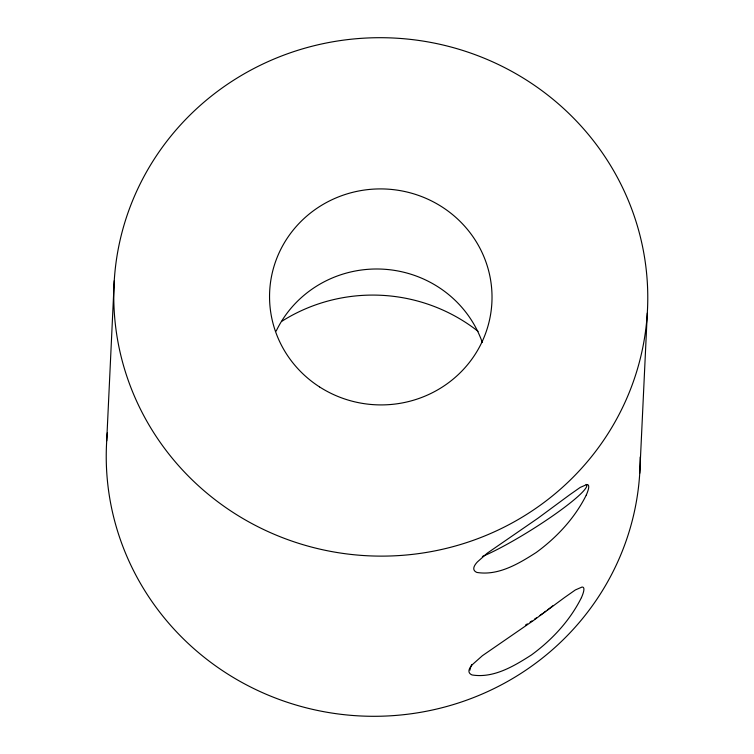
<?xml version="1.0" encoding="UTF-8"?>
<svg xmlns="http://www.w3.org/2000/svg" width="754" height="754" viewBox="0 0 754 754"><rect width="100%" height="100%" fill="white"/><g stroke="black" fill="none" stroke-linecap="round" stroke-linejoin="round"><path stroke-width="1.13" d="M106.7 440.901L114.259 280.714M639.741 473.286L647.3 313.099A267.01 259.188 2.7 0 0 261.318 64.769A267.01 259.188 2.7 0 0 233.721 512.861A267.01 259.188 2.7 0 0 647.3 313.099M640.212 457.009A267.01 259.188 2.7 0 1 361.477 716.017A267.01 259.188 2.7 0 1 107.341 432.777M282.128 321.1A166.879 161.997 2.7 0 1 478.045 331.326M276.19 331.044A111.253 108.001 2.7 0 1 383.06 269.169A111.253 108.001 2.7 0 1 482.324 342.514M586.094 484.407A70.216 8.831 -32.1 0 1 552.588 515.972A70.216 8.831 -32.1 0 1 482.362 556.48M552.748 605.83A70.169 14.053 -31.6 0 1 549.732 608.214M548.95 608.808A70.169 14.053 -31.6 0 1 547.376 610.014M545.764 611.221A70.169 14.053 -31.6 0 1 543.285 613.04M542.446 613.652A70.169 14.053 -31.6 0 1 539.892 615.471M536.396 617.903A70.169 14.053 -31.6 0 1 534.624 619.109M531.919 620.919A70.169 14.053 -31.6 0 1 530.09 622.116M527.329 623.897A70.169 14.053 -31.6 0 1 525.472 625.075M470.015 670.108A70.169 12.111 -42.2 0 1 471.834 664.51M586.254 495.133C574.793 518.102 556.838 537.404 536.217 552.484C518.827 563.624 498.403 575.943 476.943 572.446A68.548 15.203 -20.5 0 1 477.442 561.89L487.216 553.2L537.828 518.309L569.43 494.982L580.203 487.423L586.753 484.577A68.548 9.444 -53.1 0 1 586.254 495.133M581.419 597.649C569.958 620.617 552.003 639.92 531.381 655C513.992 666.131 493.559 678.468 472.108 674.962A68.548 15.203 -20.5 0 1 472.607 664.406L482.381 655.716L532.993 620.825L564.595 597.498L575.368 589.939L581.918 587.093A68.548 9.444 -53.1 0 1 581.428 597.649M319.507 386.887A111.253 108.001 2.7 0 0 491.825 303.655A111.253 108.001 2.7 0 0 331.006 200.187A111.253 108.001 2.7 0 0 319.507 386.887"/></g></svg>
